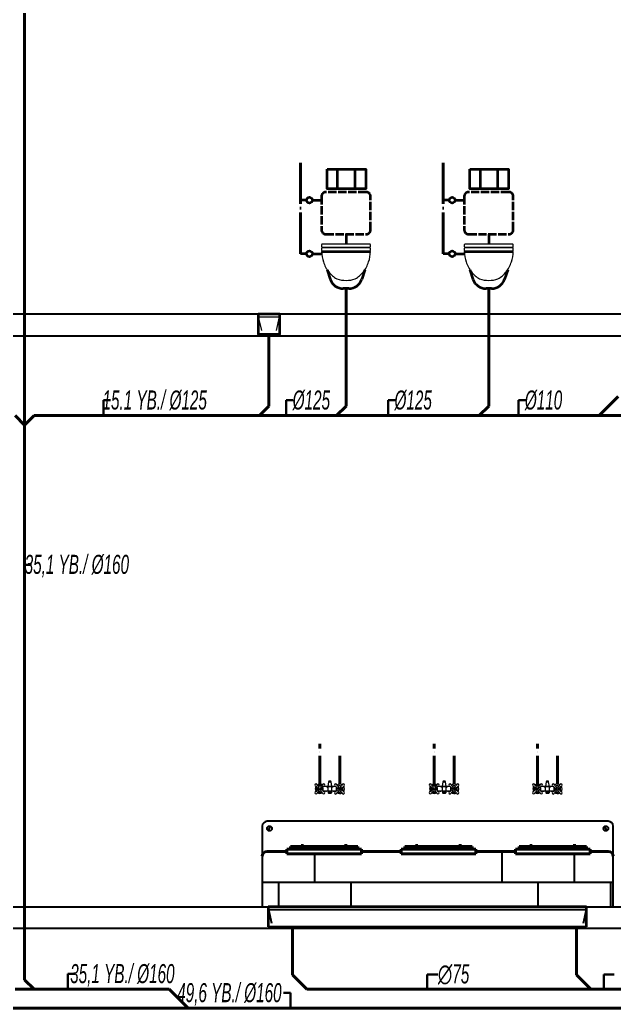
# Model space of a CAD drawing. Header units: centimetres. Extents: x 372964 to 529194, y 28783 to 59011.
# Drawn here: x 518782 to 519406, y 56362 to 57400 of the extents above; entities that cross this region are included whole.
import ezdxf
from ezdxf.enums import TextEntityAlignment as Align

# ---------------------------------------------------------------- set-up
doc = ezdxf.new("R2010")
doc.units = ezdxf.units.CM
for name, pattern in [('KESIK-3', [24, 20, -4]), ('SICAKSU1', [75, 60, -6, 0, -3, 0, -6]), ('SOGUKSU1', [72, 60, -6, 0, -6])]:
    doc.linetypes.add(name, pattern=pattern)
for name, color, linetype, lineweight in [('0-KRCN-SHT-02CIHAZ', 132, 'Continuous', 25), ('0-KRCN-SHT-05CIHAZ', 171, 'Continuous', 40), ('0-KRCN-SHT-DUŞTEKNESİKARE', 171, 'Continuous', 35), ('0-KRCN-SHT-PİSSU-BORU', 220, 'PISSU_LINE50', 40), ('0-KRCN-SHT-SICAKSU', 50, 'SICAKSU1', 40), ('0-KRCN-SHT-SOGUKSU', 141, 'SOGUKSU1', 40), ('0-KRCN-SHT-SÜZGEÇBANYO', 171, 'Continuous', 35), ('0-KRCN-SHT-TUVALETKLOZET', 171, 'Continuous', 35), ('0-KRCN-SHT-YAZI-ÇAP-PİSSU', 41, 'Continuous', 30)]:
    doc.layers.add(name, color=color, linetype=linetype, lineweight=lineweight)
doc.styles.add('MUF', font='isocpeur.ttf')
doc.styles.add('ÇAP-2', font='ARIALNBI.TTF')
doc.linetypes.add('PISSU_LINE50', pattern='A,50,-10,["C",MUF,S=10,R=0,X=1,Y=-5],0', length=60)

# ---------------------------------------------------------------- blocks, each defined once
blk = doc.blocks.new('0-MEK-SHT-ZKLN-KLOZET ASMA GİZLİ REZERVUAR')
at = {"layer": '0-KRCN-SHT-PİSSU-BORU', "ltscale": 0.5}
blk.add_line((0, 14.95), (0, -16.81), dxfattribs=at)
at = {"layer": '0-KRCN-SHT-SOGUKSU', "ltscale": 0.5}
blk.add_line((-33.1, 40.2), (-33.1, 106), dxfattribs=at)
at = {"layer": '0-KRCN-SHT-TUVALETKLOZET'}
for p, q in [((-6.12, 87.34), (-6.12, 101.57)), ((6.64, 87.34), (6.64, 101.57)), ((-28.62, 79.03), (-33.1, 79.03)), ((-24.4, 79.03), (-17.75, 79.03)), ((0, 54.43), (0, 47.18)), ((-28.62, 40.2), (-33.1, 40.2)), ((-24.4, 40.2), (-17.61, 40.2)), ((-17.75, 41.92), (17.75, 41.92)), ((-13.71, 28.67), (-11.45, 21.82)), ((13.71, 28.67), (11.45, 21.82))]:
    blk.add_line(p, q, dxfattribs=at)
at = {"layer": '0-KRCN-SHT-TUVALETKLOZET', "color": 171}
blk.add_line((1.95, 14.95), (-1.95, 14.95), dxfattribs=at)
at = {"layer": '0-KRCN-SHT-TUVALETKLOZET'}
blk.add_lwpolyline([(-13.77, 101.57), (14.29, 101.57), (14.29, 87.34), (-13.77, 87.34)], close=True, dxfattribs=at)
at = {"layer": '0-KRCN-SHT-TUVALETKLOZET', "linetype": 'KESIK-3', "ltscale": 0.3}
blk.add_lwpolyline([(-17.75, 81.87), (-17.75, 57.43, 0.414214), (-14.75, 54.43), (14.75, 54.43, 0.414214), (17.75, 57.43), (17.75, 81.87, 0.414214), (14.75, 84.87), (-14.75, 84.87, 0.414214)], format="xyb", close=True, dxfattribs=at)
at = {"layer": '0-KRCN-SHT-TUVALETKLOZET', "color": 120, "lineweight": 20}
for points in [[(-17.75, 46.68), (-17.75, 45.55, 0.414214), (-17.25, 45.05), (17.25, 45.05, 0.414214), (17.75, 45.55), (17.75, 46.68, 0.414214), (17.25, 47.18), (-17.25, 47.18, 0.414214)], [(-17.75, 44.03), (-17.75, 42.89, 0.414214), (-17.25, 42.39), (17.25, 42.39, 0.414214), (17.75, 42.89), (17.75, 44.03, 0.414214), (17.25, 44.53), (-17.25, 44.53, 0.414214)]]:
    blk.add_lwpolyline(points, format="xyb", close=True, dxfattribs=at)
for points in [[(-17.75, 41.92, 0.066087), (-16.37, 34.27, 0.087392), (-12.57, 27.07, 0.103887), (-6.67, 22.06, 0.123332)], [(6.67, 22.06, 0.103887), (12.57, 27.07, 0.087392), (16.37, 34.27, 0.066087), (17.75, 41.92, 0.077811)]]:
    blk.add_lwpolyline(points, format="xyb", dxfattribs=at)
at = {"layer": '0-KRCN-SHT-TUVALETKLOZET'}
for centre in [(-26.51, 79.03), (-26.51, 40.2)]:
    blk.add_circle(centre, 2.11, dxfattribs=at)
for centre, start, end in [((-1.95, 24.95), 198.23098, 270), ((1.95, 24.95), 270, 341.76902)]:
    blk.add_arc(centre, 10, start, end, dxfattribs=at)
at = {"layer": '0-KRCN-SHT-TUVALETKLOZET', "color": 120, "lineweight": 20}
blk.add_arc((0, 41.06), 20.14, 250.66612, 289.33388, dxfattribs=at)
blk = doc.blocks.new('0-MEK-SHT-ZKLN-SÜZGEÇ BANYO')
at = {"layer": '0-KRCN-SHT-SÜZGEÇBANYO', "color": 120, "lineweight": 20}
for p, q in [((-7.47, -1.69), (7.48, -1.69)), ((-7.45, -1.72), (-5.15, -11.37)), ((5.31, -11.37), (7.48, -1.7))]:
    blk.add_line(p, q, dxfattribs=at)
at = {"layer": '0-KRCN-SHT-SÜZGEÇBANYO'}
blk.add_lwpolyline([(-7.5, 0), (-7.5, -14), (7.5, -14), (7.5, 0)], close=True, dxfattribs=at)

msp = doc.modelspace()

# ---------------------------------------------------------------- linework, layer by layer
at = {"layer": '0-KRCN-SHT-02CIHAZ', "color": 8}
for p, q in [((523558.771, 57090.55), (503312.649, 57090.55)), ((503312.649, 57068.05), (523558.771, 57068.05)), ((503312.649, 56468.05), (523558.771, 56468.05)), ((523558.771, 56445.55), (503312.649, 56445.55))]:
    msp.add_line(p, q, dxfattribs=at)
at = {"layer": '0-KRCN-SHT-02CIHAZ'}
for p, q in [((519036.494, 56552.98), (519036.494, 56521.29)), ((519400.081, 56558.05), (519041.564, 56558.05)), ((519043.085, 56548.417), (519045.098, 56552.775)), ((519398.56, 56548.417), (519396.548, 56552.775)), ((519405.152, 56521.29), (519405.152, 56552.98)), ((519036.494, 56521.29), (519036.494, 56468.05)), ((519405.152, 56468.05), (519405.152, 56521.29)), ((519036.494, 56468.05), (519405.152, 56468.05)), ((519042.876, 56465.514), (519377.23, 56465.514)), ((519042.893, 56465.466), (519046.346, 56450.992)), ((519373.977, 56450.992), (519377.243, 56465.507))]:
    msp.add_line(p, q, dxfattribs=at)
at = {"layer": '0-KRCN-SHT-02CIHAZ', "linetype": 'Continuous'}
for p, q in [((519091.881, 56494.129), (519091.881, 56523.825)), ((519288.38, 56494.129), (519288.38, 56526.36)), ((519364.58, 56494.129), (519364.58, 56523.825)), ((519036.494, 56494.129), (519405.152, 56494.129)), ((519053.781, 56468.05), (519053.781, 56494.129)), ((519129.981, 56468.05), (519129.981, 56494.129)), ((519326.48, 56468.05), (519326.48, 56494.129)), ((519402.68, 56468.05), (519402.68, 56494.129))]:
    msp.add_line(p, q, dxfattribs=at)
at = {"layer": '0-KRCN-SHT-02CIHAZ'}
for centre in [(519044.099, 56550.445), (519397.546, 56550.445)]:
    msp.add_circle(centre, 2.535, dxfattribs=at)
for centre, start, end in [((519041.564, 56552.98), 90, 180), ((519400.081, 56552.98), 0, 90)]:
    msp.add_arc(centre, 5.07, start, end, dxfattribs=at)
at = {"layer": '0-KRCN-SHT-05CIHAZ'}
for p, q in [((519065.98, 56528.896), (519065.98, 56531.684)), ((519065.98, 56531.684), (519077.389, 56531.684)), ((519077.389, 56528.896), (519077.389, 56532.698)), ((519077.389, 56532.698), (519079.924, 56532.698)), ((519079.924, 56532.698), (519079.924, 56528.896)), ((519079.924, 56531.684), (519123.022, 56531.684)), ((519125.558, 56532.698), (519123.022, 56532.698)), ((519123.022, 56532.698), (519123.022, 56528.896)), ((519125.558, 56528.896), (519125.558, 56532.698)), ((519125.558, 56531.684), (519136.966, 56531.684)), ((519136.966, 56531.684), (519136.966, 56528.896)), ((519186.129, 56528.896), (519186.129, 56531.684)), ((519186.129, 56531.684), (519197.538, 56531.684)), ((519197.538, 56528.896), (519197.538, 56532.698)), ((519197.538, 56532.698), (519200.073, 56532.698)), ((519200.073, 56532.698), (519200.073, 56528.896)), ((519200.073, 56531.684), (519243.172, 56531.684)), ((519245.707, 56532.698), (519243.172, 56532.698)), ((519243.172, 56532.698), (519243.172, 56528.896)), ((519245.707, 56528.896), (519245.707, 56532.698)), ((519245.707, 56531.684), (519257.115, 56531.684)), ((519257.115, 56531.684), (519257.115, 56528.896)), ((519306.279, 56528.896), (519306.279, 56531.684)), ((519306.279, 56531.684), (519317.687, 56531.684)), ((519317.687, 56528.896), (519317.687, 56532.698)), ((519317.687, 56532.698), (519320.222, 56532.698)), ((519320.222, 56532.698), (519320.222, 56528.896)), ((519320.222, 56531.684), (519363.321, 56531.684)), ((519365.856, 56532.698), (519363.321, 56532.698)), ((519363.321, 56532.698), (519363.321, 56528.896)), ((519365.856, 56528.896), (519365.856, 56532.698)), ((519365.856, 56531.684), (519377.265, 56531.684)), ((519377.265, 56531.684), (519377.265, 56528.896)), ((519041.564, 56526.36), (519062.177, 56526.36)), ((519062.177, 56528.896), (519062.177, 56523.825)), ((519140.769, 56528.896), (519062.177, 56528.896)), ((519062.177, 56523.825), (519140.769, 56523.825)), ((519065.98, 56530.67), (519077.389, 56530.67)), ((519079.924, 56530.67), (519123.022, 56530.67)), ((519125.558, 56530.67), (519136.966, 56530.67)), ((519140.769, 56523.825), (519140.769, 56528.896)), ((519140.769, 56526.36), (519182.327, 56526.36)), ((519182.327, 56528.896), (519182.327, 56523.825)), ((519260.918, 56528.896), (519182.327, 56528.896)), ((519182.327, 56523.825), (519260.918, 56523.825)), ((519186.129, 56530.67), (519197.538, 56530.67)), ((519200.073, 56530.67), (519243.172, 56530.67)), ((519245.707, 56530.67), (519257.115, 56530.67)), ((519260.918, 56523.825), (519260.918, 56528.896)), ((519260.918, 56526.36), (519302.476, 56526.36)), ((519302.476, 56528.896), (519302.476, 56523.825)), ((519381.067, 56528.896), (519302.476, 56528.896)), ((519302.476, 56523.825), (519381.067, 56523.825)), ((519306.279, 56530.67), (519317.687, 56530.67)), ((519320.222, 56530.67), (519363.321, 56530.67)), ((519365.856, 56530.67), (519377.265, 56530.67)), ((519381.067, 56523.825), (519381.067, 56528.896)), ((519381.067, 56526.36), (519400.081, 56526.36))]:
    msp.add_line(p, q, dxfattribs=at)
for centre, start, end in [((519041.564, 56521.29), 90, 180), ((519041.564, 56521.29), 90, 180), ((519400.081, 56521.29), 0, 90)]:
    msp.add_arc(centre, 5.07, start, end, dxfattribs=at)
at = {"layer": '0-KRCN-SHT-DUŞTEKNESİKARE', "color": 120, "linetype": 'Continuous', "lineweight": 20}
for p, q in [((519095.012, 56592.789), (519092.949, 56594.853)), ((519096.285, 56594.062), (519094.221, 56596.126)), ((519097.642, 56594.062), (519099.705, 56596.126)), ((519098.915, 56592.789), (519100.978, 56594.853)), ((519106.133, 56599.589), (519105.422, 56594.601)), ((519106.097, 56599.338), (519108.79, 56599.338)), ((519107.863, 56600.362), (519107.024, 56600.362)), ((519109.465, 56594.603), (519108.754, 56599.589)), ((519115.742, 56592.67), (519113.679, 56594.733)), ((519117.015, 56593.943), (519114.952, 56596.006)), ((519118.372, 56593.943), (519120.436, 56596.006)), ((519119.645, 56592.67), (519121.709, 56594.733)), ((519215.161, 56592.789), (519213.098, 56594.853)), ((519216.434, 56594.062), (519214.371, 56596.126)), ((519217.791, 56594.062), (519219.855, 56596.126)), ((519219.064, 56592.789), (519221.127, 56594.853)), ((519226.282, 56599.589), (519225.571, 56594.601)), ((519226.247, 56599.338), (519228.939, 56599.338)), ((519228.012, 56600.362), (519227.173, 56600.362)), ((519229.614, 56594.603), (519228.903, 56599.589)), ((519235.891, 56592.67), (519233.828, 56594.733)), ((519237.164, 56593.943), (519235.101, 56596.006)), ((519238.522, 56593.943), (519240.585, 56596.006)), ((519239.794, 56592.67), (519241.858, 56594.733)), ((519323.668, 56592.789), (519321.605, 56594.853)), ((519324.941, 56594.062), (519322.878, 56596.126)), ((519326.298, 56594.062), (519328.362, 56596.126)), ((519327.571, 56592.789), (519329.634, 56594.853)), ((519334.789, 56599.589), (519334.078, 56594.601)), ((519334.754, 56599.338), (519337.446, 56599.338)), ((519336.519, 56600.362), (519335.68, 56600.362)), ((519338.121, 56594.603), (519337.41, 56599.589)), ((519344.398, 56592.67), (519342.335, 56594.733)), ((519345.671, 56593.943), (519343.608, 56596.006)), ((519347.029, 56593.943), (519349.092, 56596.006)), ((519348.301, 56592.67), (519350.365, 56594.733)), ((519095.012, 56591.432), (519092.949, 56589.369)), ((519096.285, 56590.159), (519094.221, 56588.096)), ((519097.642, 56590.159), (519099.705, 56588.096)), ((519098.915, 56591.432), (519100.978, 56589.369)), ((519105.847, 56588.922), (519105.847, 56587.895)), ((519105.847, 56587.895), (519106.056, 56587.687)), ((519109.167, 56587.895), (519105.847, 56587.895)), ((519106.056, 56588.922), (519106.056, 56587.687)), ((519106.056, 56587.687), (519108.958, 56587.687)), ((519108.958, 56587.687), (519108.958, 56588.922)), ((519108.958, 56587.687), (519109.167, 56587.895)), ((519109.167, 56588.922), (519109.167, 56587.895)), ((519115.742, 56591.312), (519113.679, 56589.249)), ((519117.015, 56590.04), (519114.952, 56587.976)), ((519118.372, 56590.04), (519120.436, 56587.976)), ((519119.645, 56591.312), (519121.709, 56589.249)), ((519215.161, 56591.432), (519213.098, 56589.369)), ((519216.434, 56590.159), (519214.371, 56588.096)), ((519217.791, 56590.159), (519219.855, 56588.096)), ((519219.064, 56591.432), (519221.127, 56589.369)), ((519225.996, 56588.922), (519225.996, 56587.895)), ((519225.996, 56587.895), (519226.205, 56587.687)), ((519229.316, 56587.895), (519225.996, 56587.895)), ((519226.205, 56588.922), (519226.205, 56587.687)), ((519226.205, 56587.687), (519229.107, 56587.687)), ((519229.107, 56587.687), (519229.107, 56588.922)), ((519229.107, 56587.687), (519229.316, 56587.895)), ((519229.316, 56588.922), (519229.316, 56587.895)), ((519235.891, 56591.312), (519233.828, 56589.249)), ((519237.164, 56590.04), (519235.101, 56587.976)), ((519238.522, 56590.04), (519240.585, 56587.976)), ((519239.794, 56591.312), (519241.858, 56589.249)), ((519323.668, 56591.432), (519321.605, 56589.369)), ((519324.941, 56590.159), (519322.878, 56588.096)), ((519326.298, 56590.159), (519328.362, 56588.096)), ((519327.571, 56591.432), (519329.634, 56589.369)), ((519334.503, 56588.922), (519334.503, 56587.895)), ((519334.503, 56587.895), (519334.712, 56587.687)), ((519337.823, 56587.895), (519334.503, 56587.895)), ((519334.712, 56588.922), (519334.712, 56587.687)), ((519334.712, 56587.687), (519337.614, 56587.687)), ((519337.614, 56587.687), (519337.614, 56588.922)), ((519337.614, 56587.687), (519337.823, 56587.895)), ((519337.823, 56588.922), (519337.823, 56587.895)), ((519344.398, 56591.312), (519342.335, 56589.249)), ((519345.671, 56590.04), (519343.608, 56587.976)), ((519347.029, 56590.04), (519349.092, 56587.976)), ((519348.301, 56591.312), (519350.365, 56589.249))]:
    msp.add_line(p, q, dxfattribs=at)
for points in [[(519092.933, 56594.853, 0.30792847), (519092.933, 56589.369, 0.30792847)], [(519099.706, 56596.141, 0.24181315), (519095.284, 56596.688, 0.06153347), (519094.221, 56596.141, 0.06153347)], [(519114.039, 56594.373, 0.00712247), (519107.444, 56594.676)], [(519120.473, 56596.301, 0.04627937), (519119.659, 56596.688, 0.25827759), (519114.994, 56595.964)], [(519121.914, 56589.231, 0.3127644), (519122.057, 56594.785, 0.3127644)], [(519213.082, 56594.853, 0.30792847), (519213.082, 56589.369, 0.30792847)], [(519219.855, 56596.141, 0.24181315), (519215.434, 56596.688, 0.06153347), (519214.37, 56596.141, 0.06153347)], [(519234.189, 56594.373, 0.00712247), (519227.593, 56594.676)], [(519240.622, 56596.301, 0.04627937), (519239.809, 56596.688, 0.25827759), (519235.143, 56595.964)], [(519242.063, 56589.231, 0.3127644), (519242.206, 56594.785, 0.3127644)], [(519321.589, 56594.853, 0.30792847), (519321.589, 56589.369, 0.30792847)], [(519328.362, 56596.141, 0.24181315), (519323.941, 56596.688, 0.06153347), (519322.877, 56596.141, 0.06153347)], [(519342.696, 56594.373, 0.00712247), (519336.1, 56594.676)], [(519349.129, 56596.301, 0.04627937), (519348.316, 56596.688, 0.25827759), (519343.65, 56595.964)], [(519350.57, 56589.231, 0.3127644), (519350.713, 56594.785, 0.3127644)], [(519094.221, 56588.08, 0.30792847), (519099.706, 56588.08)], [(519105.647, 56589.578, 0.00599352), (519100.431, 56589.916, 0.00599352)], [(519100.994, 56589.369, 0.03260939), (519101.316, 56589.916)], [(519114.335, 56589.905, 0.00575417), (519109.327, 56589.578)], [(519113.629, 56589.912, 0.02678369), (519113.889, 56589.46, 0.02678369)], [(519115.131, 56588.155, 0.29645088), (519120.438, 56587.901)], [(519214.37, 56588.08, 0.30792847), (519219.855, 56588.08)], [(519225.796, 56589.578, 0.00599352), (519220.58, 56589.916, 0.00599352)], [(519221.143, 56589.369, 0.03260939), (519221.466, 56589.916)], [(519234.484, 56589.905, 0.00575417), (519229.476, 56589.578)], [(519233.779, 56589.912, 0.02678369), (519234.039, 56589.46, 0.02678369)], [(519235.28, 56588.155, 0.29645088), (519240.588, 56587.901)], [(519322.877, 56588.08, 0.30792847), (519328.362, 56588.08)], [(519334.303, 56589.578, 0.00599352), (519329.087, 56589.916, 0.00599352)], [(519329.65, 56589.369, 0.03260939), (519329.973, 56589.916)], [(519342.991, 56589.905, 0.00575417), (519337.983, 56589.578)], [(519342.286, 56589.912, 0.02678369), (519342.546, 56589.46, 0.02678369)], [(519343.787, 56588.155, 0.29645088), (519349.095, 56587.901)]]:
    msp.add_lwpolyline(points, format="xyb", dxfattribs=at)
for points in [[(519105.221, 56590.046), (519109.726, 56590.046), (519109.726, 56593.277, 0.40691857), (519108.775, 56594.252), (519106.171, 56594.251, 0.40674328), (519105.221, 56593.276)], [(519225.37, 56590.046), (519229.875, 56590.046), (519229.875, 56593.277, 0.40691857), (519228.924, 56594.252), (519226.32, 56594.251, 0.40674328), (519225.37, 56593.276)], [(519333.877, 56590.046), (519338.382, 56590.046), (519338.382, 56593.277, 0.40691857), (519337.431, 56594.252), (519334.827, 56594.251, 0.40674328), (519333.877, 56593.276)]]:
    msp.add_lwpolyline(points, format="xyb", close=True, dxfattribs=at)
for points in [[(519105.647, 56590.046), (519105.647, 56588.92), (519109.327, 56588.92), (519109.327, 56590.046)], [(519225.796, 56590.046), (519225.796, 56588.92), (519229.476, 56588.92), (519229.476, 56590.046)], [(519334.303, 56590.046), (519334.303, 56588.92), (519337.983, 56588.92), (519337.983, 56590.046)]]:
    msp.add_lwpolyline(points, dxfattribs=at)
for centre in [(519096.963, 56592.111), (519117.694, 56591.991), (519217.113, 56592.111), (519237.843, 56591.991), (519325.62, 56592.111), (519346.35, 56591.991)]:
    msp.add_circle(centre, 0.81, dxfattribs=at)
for centre, radius, start, end in [((519092.957, 56596.117), 1.264, 0.378471, 269.621529), ((519096.963, 56592.111), 3.6, 149.477464, 210.522536), ((519096.963, 56592.111), 2.066, 19.175941, 160.824059), ((519096.963, 56592.111), 3.6, 59.477464, 120.522536), ((519100.97, 56596.117), 1.264, 270.378471, 179.621529), ((519096.963, 56592.111), 3.6, 329.477464, 30.522536), ((519115.357, 56355.47), 239.337, 91.894853, 93.566436), ((519102.814, 56590.114), 4.442, 64.313962, 82.35037), ((519104.245, 56593.277), 0.975, 0.007988, 71.726658), ((519107.024, 56599.462), 0.9, 90, 171.881413), ((519107.863, 56599.462), 0.9, 8.118587, 90), ((519110.701, 56593.277), 0.975, 108.28133, 180), ((519112.133, 56590.115), 4.442, 97.657618, 115.694026), ((519113.687, 56595.998), 1.264, 0.378471, 269.621529), ((519117.694, 56591.991), 3.6, 149.477464, 210.522536), ((519117.694, 56591.991), 2.066, 19.175941, 160.824059), ((519117.694, 56591.991), 3.6, 59.477464, 120.522536), ((519121.7, 56595.998), 1.264, 270.378471, 179.621529), ((519117.694, 56591.991), 3.6, 329.477464, 30.522536), ((519213.106, 56596.117), 1.264, 0.378471, 269.621529), ((519217.113, 56592.111), 3.6, 149.477464, 210.522536), ((519217.113, 56592.111), 2.066, 19.175941, 160.824059), ((519217.113, 56592.111), 3.6, 59.477464, 120.522536), ((519221.119, 56596.117), 1.264, 270.378471, 179.621529), ((519217.113, 56592.111), 3.6, 329.477464, 30.522536), ((519235.506, 56355.47), 239.337, 91.894853, 93.566436), ((519222.963, 56590.114), 4.442, 64.313962, 82.35037), ((519224.394, 56593.277), 0.975, 0.007988, 71.726658), ((519227.173, 56599.462), 0.9, 90, 171.881413), ((519228.012, 56599.462), 0.9, 8.118587, 90), ((519230.85, 56593.277), 0.975, 108.28133, 180), ((519232.282, 56590.115), 4.442, 97.657618, 115.694026), ((519233.836, 56595.998), 1.264, 0.378471, 269.621529), ((519237.843, 56591.991), 3.6, 149.477464, 210.522536), ((519237.843, 56591.991), 2.066, 19.175941, 160.824059), ((519237.843, 56591.991), 3.6, 59.477464, 120.522536), ((519241.849, 56595.998), 1.264, 270.378471, 179.621529), ((519237.843, 56591.991), 3.6, 329.477464, 30.522536), ((519321.613, 56596.117), 1.264, 0.378471, 269.621529), ((519325.62, 56592.111), 3.6, 149.477464, 210.522536), ((519325.62, 56592.111), 2.066, 19.175941, 160.824059), ((519325.62, 56592.111), 3.6, 59.477464, 120.522536), ((519329.626, 56596.117), 1.264, 270.378471, 179.621529), ((519325.62, 56592.111), 3.6, 329.477464, 30.522536), ((519344.013, 56355.47), 239.337, 91.894853, 93.566436), ((519331.47, 56590.114), 4.442, 64.313962, 82.35037), ((519332.901, 56593.277), 0.975, 0.007988, 71.726658), ((519335.68, 56599.462), 0.9, 90, 171.881413), ((519336.519, 56599.462), 0.9, 8.118587, 90), ((519339.357, 56593.277), 0.975, 108.28133, 180), ((519340.789, 56590.115), 4.442, 97.657618, 115.694026), ((519342.343, 56595.998), 1.264, 0.378471, 269.621529), ((519346.35, 56591.991), 3.6, 149.477464, 210.522536), ((519346.35, 56591.991), 2.066, 19.175941, 160.824059), ((519346.35, 56591.991), 3.6, 59.477464, 120.522536), ((519350.356, 56595.998), 1.264, 270.378471, 179.621529), ((519346.35, 56591.991), 3.6, 329.477464, 30.522536), ((519092.957, 56588.104), 1.264, 90.378471, 359.621529), ((519096.963, 56592.111), 2.066, 160.824059, 250.824059), ((519096.963, 56592.111), 3.6, 239.477464, 300.522536), ((519096.963, 56592.111), 2.066, 250.824059, 340.824059), ((519096.963, 56592.111), 2.066, 340.824059, 19.175941), ((519100.97, 56588.104), 1.264, 180.378471, 89.621529), ((519102.706, 56600.872), 11.115, 270.373267, 283.076158), ((519112.239, 56600.872), 11.115, 256.93183, 269.634722), ((519113.687, 56587.985), 1.264, 90.378471, 359.621529), ((519117.694, 56591.991), 2.066, 160.824059, 250.824059), ((519117.694, 56591.991), 3.6, 239.477464, 300.522536), ((519117.694, 56591.991), 2.066, 250.824059, 340.824059), ((519117.694, 56591.991), 2.066, 340.824059, 19.175941), ((519121.7, 56587.985), 1.264, 180.378471, 89.621529), ((519213.106, 56588.104), 1.264, 90.378471, 359.621529), ((519217.113, 56592.111), 2.066, 160.824059, 250.824059), ((519217.113, 56592.111), 3.6, 239.477464, 300.522536), ((519217.113, 56592.111), 2.066, 250.824059, 340.824059), ((519217.113, 56592.111), 2.066, 340.824059, 19.175941), ((519221.119, 56588.104), 1.264, 180.378471, 89.621529), ((519222.855, 56600.872), 11.115, 270.373267, 283.076158), ((519232.388, 56600.872), 11.115, 256.93183, 269.634722), ((519233.836, 56587.985), 1.264, 90.378471, 359.621529), ((519237.843, 56591.991), 2.066, 160.824059, 250.824059), ((519237.843, 56591.991), 3.6, 239.477464, 300.522536), ((519237.843, 56591.991), 2.066, 250.824059, 340.824059), ((519237.843, 56591.991), 2.066, 340.824059, 19.175941), ((519241.849, 56587.985), 1.264, 180.378471, 89.621529), ((519321.613, 56588.104), 1.264, 90.378471, 359.621529), ((519325.62, 56592.111), 2.066, 160.824059, 250.824059), ((519325.62, 56592.111), 3.6, 239.477464, 300.522536), ((519325.62, 56592.111), 2.066, 250.824059, 340.824059), ((519325.62, 56592.111), 2.066, 340.824059, 19.175941), ((519329.626, 56588.104), 1.264, 180.378471, 89.621529), ((519331.362, 56600.872), 11.115, 270.373267, 283.076158), ((519340.895, 56600.872), 11.115, 256.93183, 269.634722), ((519342.343, 56587.985), 1.264, 90.378471, 359.621529), ((519346.35, 56591.991), 2.066, 160.824059, 250.824059), ((519346.35, 56591.991), 3.6, 239.477464, 300.522536), ((519346.35, 56591.991), 2.066, 250.824059, 340.824059), ((519346.35, 56591.991), 2.066, 340.824059, 19.175941), ((519350.356, 56587.985), 1.264, 180.378471, 89.621529)]:
    msp.add_arc(centre, radius, start, end, dxfattribs=at)
at = {"layer": '0-KRCN-SHT-PİSSU-BORU'}
for p, q in [((518786.68, 58346.083), (518786.68, 56391.717)), ((519124.492, 57071.479), (519124.492, 56994.217)), ((519274.492, 57071.479), (519274.492, 56994.217)), ((519043.519, 57069.55), (519043.519, 56994.217)), ((519390.473, 56984.217), (519410.473, 57004.217)), ((519033.519, 56984.217), (519043.519, 56994.217)), ((519114.492, 56984.217), (519124.492, 56994.217)), ((519264.492, 56984.217), (519274.492, 56994.217)), ((518776.68, 56984.217), (518786.68, 56974.217)), ((518796.68, 56984.217), (518786.68, 56974.217)), ((521047.754, 56984.217), (518796.68, 56984.217)), ((519068.33, 56447.05), (519068.33, 56396.717)), ((519366.669, 56447.05), (519366.669, 56396.717)), ((519083.33, 56381.717), (519068.33, 56396.717)), ((519381.669, 56381.717), (519366.669, 56396.717)), ((518796.68, 56381.717), (518786.68, 56391.717)), ((518796.68, 56381.717), (518938.681, 56381.717)), ((518958.681, 56361.717), (518938.681, 56381.717)), ((519083.33, 56381.717), (519820.051, 56381.717)), ((517387.36, 56361.717), (520889.717, 56361.717))]:
    msp.add_line(p, q, dxfattribs=at)
at = {"layer": '0-KRCN-SHT-PİSSU-BORU', "color": 2}
msp.add_line((518776.68, 56381.717), (518796.68, 56381.717), dxfattribs=at)
at = {"layer": '0-KRCN-SHT-SICAKSU', "ltscale": 0.5}
for p, q in [((519096.963, 56596.986), (519096.963, 56639.258)), ((519217.113, 56596.986), (519217.113, 56639.258)), ((519325.62, 56596.986), (519325.62, 56639.258))]:
    msp.add_line(p, q, dxfattribs=at)
at = {"layer": '0-KRCN-SHT-SOGUKSU', "ltscale": 0.5}
for p, q in [((519117.98, 56596.986), (519117.98, 56627.258)), ((519238.13, 56596.986), (519238.13, 56627.258)), ((519346.637, 56596.986), (519346.637, 56627.258))]:
    msp.add_line(p, q, dxfattribs=at)
at = {"layer": '0-KRCN-SHT-SÜZGEÇBANYO'}
for p, q in [((519042.825, 56468.05), (519042.825, 56447.05)), ((519377.266, 56468.05), (519042.825, 56468.05)), ((519377.266, 56447.05), (519377.266, 56468.05)), ((519042.825, 56447.05), (519377.266, 56447.05))]:
    msp.add_line(p, q, dxfattribs=at)
at = {"layer": '0-KRCN-SHT-YAZI-ÇAP-PİSSU', "linetype": 'Continuous'}
for p, q in [((518877.102, 57000.223), (518869.79, 57000.223)), ((518869.79, 57000.223), (518869.79, 56984.217)), ((519069, 57000.223), (519061.688, 57000.223)), ((519061.688, 57000.223), (519061.688, 56984.217)), ((519175.988, 57000.223), (519168.677, 57000.223)), ((519168.677, 57000.223), (519168.677, 56984.217)), ((519312.982, 57000.223), (519305.67, 57000.223)), ((519305.67, 57000.223), (519305.67, 56984.217)), ((518793.992, 56827.595), (518786.68, 56827.595)), ((518839.459, 56397.723), (518832.147, 56397.723)), ((518832.147, 56397.723), (518832.147, 56381.717)), ((519220.996, 56397.112), (519209.906, 56397.112)), ((519209.906, 56397.112), (519209.906, 56381.717)), ((519406.308, 56397.112), (519395.218, 56397.112)), ((519395.218, 56397.112), (519395.218, 56381.717)), ((519058.821, 56377.723), (519066.133, 56377.723)), ((519066.133, 56377.723), (519066.133, 56361.717))]:
    msp.add_line(p, q, dxfattribs=at)

# ---------------------------------------------------------------- block references
at = {"layer": '0-KRCN-SHT-SÜZGEÇBANYO', "xscale": 1.5, "yscale": 1.5, "zscale": 1.5}
msp.add_blockref('0-MEK-SHT-ZKLN-SÜZGEÇ BANYO', (519043.519, 57090.55), dxfattribs=at)
at = {"layer": '0-KRCN-SHT-TUVALETKLOZET', "xscale": 1.45, "yscale": 1.45, "zscale": 1.45}
for p in [(519124.492, 57095.85), (519274.492, 57095.85)]:
    msp.add_blockref('0-MEK-SHT-ZKLN-KLOZET ASMA GİZLİ REZERVUAR', p, dxfattribs=at)

# ---------------------------------------------------------------- texts
at = {"layer": '0-KRCN-SHT-YAZI-ÇAP-PİSSU', "linetype": 'Continuous', "style": 'ÇAP-2', "width": 0.7}
for s, p in [('15.1 YB./ %%C125', (518978.294, 57000.571)), ('%%C125', (519107.682, 57000.571)), ('%%C125', (519214.67, 57000.571)), ('%%C110', (519351.664, 57000.571)), ('35,1 YB./ %%C160', (518896.481, 56827.943)), ('35,1 YB./ %%C160', (518944.334, 56398.071)), ('49,6 YB./ %%C160', (519056.797, 56378.071))]:
    msp.add_text(s, height=20, dxfattribs=at).set_placement(p, align=Align.MIDDLE_RIGHT)
msp.add_text('∅75', height=20, dxfattribs=at).set_placement((519221.001, 56387.77))

doc.saveas('drawing.dxf')
